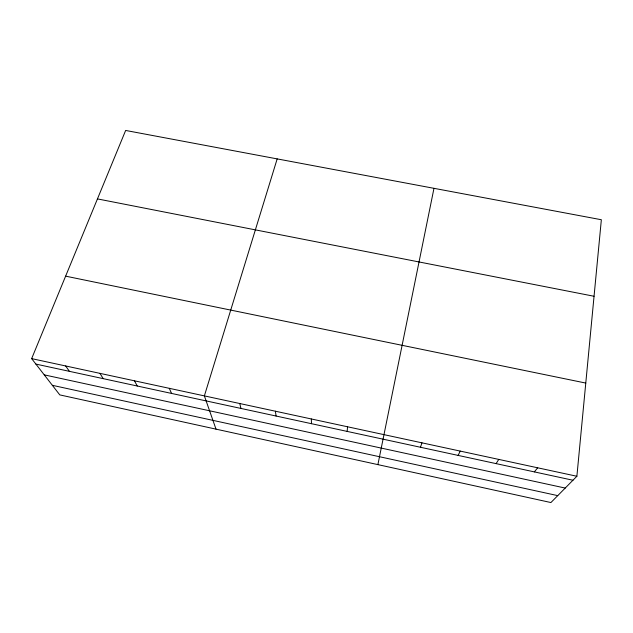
<?xml version="1.0" encoding="UTF-8"?>
<svg xmlns="http://www.w3.org/2000/svg" width="633" height="633" viewBox="0 0 633 633"><rect width="100%" height="100%" fill="white"/><g stroke="black" fill="none" stroke-linecap="round" stroke-linejoin="round"><path stroke-width="0.95" d="M347.161 431.405L347.541 426.777M576.885 476.261L601.35 219.738L125.651 130.453L31.65 358.626L59.787 394.897L550.916 502.547L576.885 476.261L31.65 358.626M433.977 188.325L377.893 464.622M277.175 158.891L204.372 395.894L216.011 429.142M420.462 447.262L421.974 442.839M458.118 455.404L460.215 451.092M496.082 463.617L498.78 459.408M534.355 471.894L537.67 467.803M97.45 198.904L594.055 296.268M65.626 276.154L585.77 383.068M35.883 364.086L572.96 480.241M44.239 374.855L565.229 488.067M52.349 385.315L557.752 495.631M65.658 365.961L69.416 371.334M99.935 373.359L103.203 378.645M134.473 380.813L137.242 386.011M169.288 388.322L171.551 393.425M239.741 403.522L240.975 408.443M275.387 411.213L276.091 416.039M311.317 418.967L311.491 423.691"/></g></svg>
